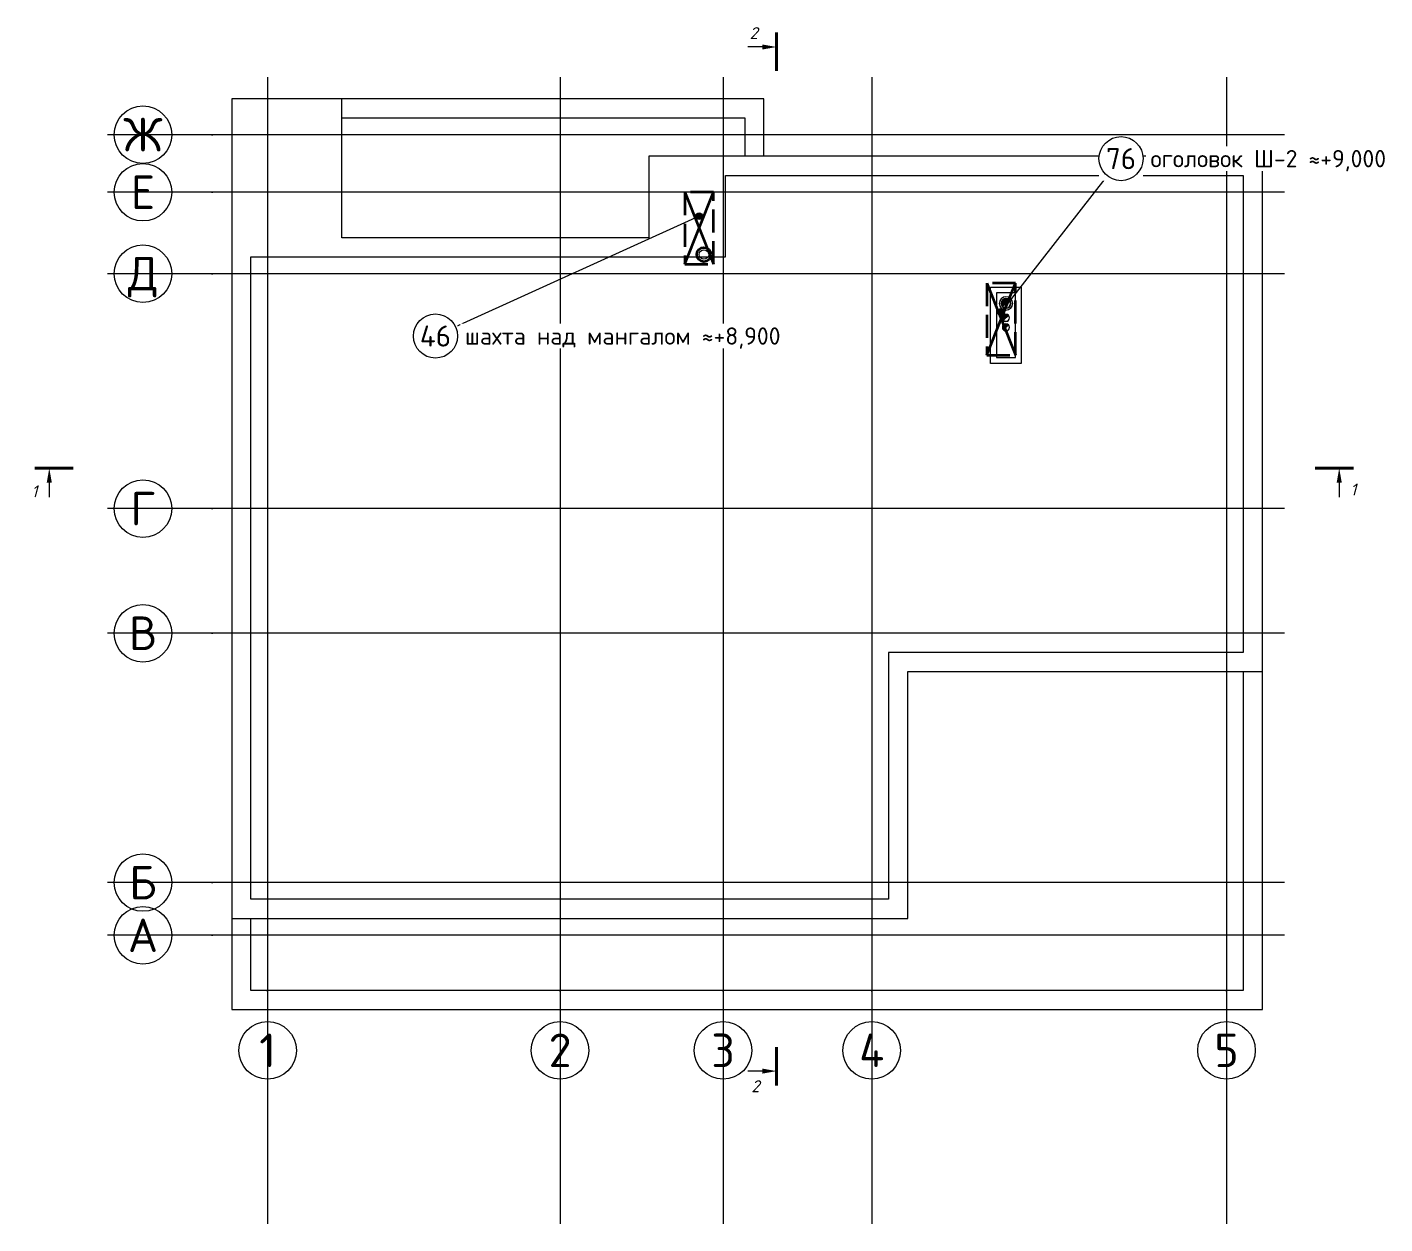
# Model space of a CAD drawing. Header units: millimetres. Extents: x -5016 to 63303, y -6019 to 98943.
# Drawn here: x 34984 to 63303, y 33981 to 58943 of the extents above; entities that cross this region are included whole.
import ezdxf
from ezdxf.enums import TextEntityAlignment as Align

# ---------------------------------------------------------------- set-up
doc = ezdxf.new("R2010")
doc.units = ezdxf.units.MM
for name, pattern in [('ОВ_ШП', [460, 300, -80, 0, -80]), ('ОВ_ШТРИХ', [330, 240, -90]), ('Осевая 12-2-2', [16, 12, -2, 0, -2]), ('Пунктир 2-1_5', [3.5, 2, -1.5])]:
    doc.linetypes.add(name, pattern=pattern)
for name, color, linetype, lineweight in [('A-COLS', 8, 'Continuous', 13), ('A-DETL-GENF', 9, 'Continuous', 13), ('A-FLOR', 9, 'Continuous', 13), ('A-WALL', 8, 'Continuous', 13), ('G-ANNO-SYMB', 8, 'Continuous', 13), ('S-GRID', 8, 'Continuous', 13), ('АР_подложка', 8, 'Continuous', 13), ('ОВ_размеры', 7, 'Continuous', 13), ('ТЗ_АР', 5, 'Continuous', 35), ('ТЗ_АР_марки', 7, 'Continuous', 18)]:
    doc.layers.add(name, color=color, linetype=linetype, lineweight=lineweight)
doc.styles.add('GOST', font='isocpeur.ttf', dxfattribs={"width": 0.9})
doc.styles.add('ISOCPEUR_I', font='isocpeui.ttf', dxfattribs={"height": 250})

# ---------------------------------------------------------------- blocks, each defined once
blk = doc.blocks.new('Разрез - Номер сзади-3578-План кровли')
at = {"layer": 'G-ANNO-SYMB'}
blk.add_hatch(color=256, dxfattribs=at).paths.add_polyline_path([(2.47, -3), (3, 0), (3.53, -3)])
at = {"layer": 'G-ANNO-SYMB', "lineweight": 40}
blk.add_line((0, 0), (8, 0), dxfattribs=at)
at = {"layer": 'G-ANNO-SYMB'}
blk.add_line((3, -3), (3, -6), dxfattribs=at)
blk = doc.blocks.new('Разрез - Номер спереди-3576-План кровли')
at = {"layer": 'G-ANNO-SYMB'}
blk.add_hatch(color=256, dxfattribs=at).paths.add_polyline_path([(2.47, -3), (3, 0), (3.53, -3)])
at = {"layer": 'G-ANNO-SYMB', "lineweight": 40}
blk.add_line((0, 0), (8, 0), dxfattribs=at)
at = {"layer": 'G-ANNO-SYMB'}
blk.add_line((3, -3), (3, -6), dxfattribs=at)
blk = doc.blocks.new('АР_roof')
at = {"layer": 'A-DETL-GENF'}
for points in [[(17497, 17782), (17639, 17923), (17618, 17939), (17594, 17949), (17568, 17953), (17542, 17949), (17518, 17939), (17497, 17923), (17482, 17903), (17472, 17879), (17468, 17853), (17472, 17827), (17482, 17803)], [(17517, 17501), (17620, 17604), (17605, 17616), (17587, 17623), (17568, 17626), (17549, 17623), (17532, 17616), (17516, 17604), (17505, 17589), (17498, 17572), (17495, 17553), (17498, 17534), (17505, 17516)], [(17517, 17301), (17620, 17404), (17605, 17416), (17587, 17423), (17568, 17426), (17549, 17423), (17532, 17416), (17517, 17404), (17505, 17389), (17498, 17372), (17495, 17353), (17498, 17334), (17505, 17316)]]:
    blk.add_hatch(color=256, dxfattribs=at).paths.add_polyline_path(points)
at = {"layer": 'A-COLS'}
for centre, radius, start, end in [((17568, 17853), 140, 90, 270), ((17568, 17853), 138, 90, 270), ((17568, 17853), 138, 90, 270), ((17568, 17853), 100, 90, 270), ((17568, 17853), 100, 90, 270), ((17568, 17853), 98, 90, 270), ((17568, 17853), 140, 270, 90), ((17568, 17853), 138, 270, 90), ((17568, 17853), 138, 270, 90), ((17568, 17853), 100, 270, 90), ((17568, 17853), 100, 270, 90), ((17568, 17853), 98, 270, 90), ((17568, 17553), 75, 90, 270), ((17568, 17553), 73, 90, 270), ((17568, 17553), 75, 270, 90), ((17568, 17553), 73, 270, 90), ((17568, 17353), 75, 90, 270), ((17568, 17353), 73, 90, 270), ((17568, 17353), 75, 270, 90), ((17568, 17353), 73, 270, 90)]:
    blk.add_arc(centre, radius, start, end, dxfattribs=at)
at = {"layer": 'A-DETL-GENF'}
for p, q in [((17497, 17782), (17639, 17923)), ((17517, 17501), (17620, 17604)), ((17517, 17301), (17620, 17404))]:
    blk.add_line(p, q, dxfattribs=at)
for centre, radius in [((17568, 17853), 100), ((17568, 17553), 73), ((17568, 17353), 73)]:
    blk.add_arc(centre, radius, 45, 225, dxfattribs=at)
at = {"layer": 'A-FLOR'}
for p, q in [((12518, 22123), (1418, 22123)), ((1418, 22123), (1418, 3123)), ((3718, 19223), (3718, 22123)), ((12518, 20923), (12518, 22123)), ((3718, 21723), (12118, 21723)), ((12118, 21723), (12118, 20923)), ((22918, 20923), (10118, 20923)), ((10118, 20923), (10118, 19223)), ((22918, 3123), (22918, 20923)), ((11718, 18823), (11718, 20523)), ((11718, 20523), (22518, 20523)), ((22518, 20523), (22518, 10573)), ((10118, 19223), (3718, 19223)), ((1818, 5423), (1818, 18823)), ((1818, 18823), (11718, 18823)), ((22518, 10573), (15118, 10573)), ((15118, 10573), (15118, 5423)), ((15518, 10173), (22918, 10173)), ((15518, 5023), (15518, 10173)), ((22518, 10173), (22518, 3523)), ((15118, 5423), (1818, 5423)), ((1418, 5023), (15518, 5023)), ((1818, 3523), (1818, 5023)), ((22518, 3523), (1818, 3523)), ((1418, 3123), (22918, 3123))]:
    blk.add_line(p, q, dxfattribs=at)
at = {"layer": 'A-WALL'}
for p, q in [((17248, 18193), (17888, 18193)), ((17248, 16603), (17248, 18193)), ((17888, 18193), (17888, 16603)), ((17768, 18073), (17368, 18073)), ((17368, 18073), (17368, 16723)), ((17768, 16723), (17768, 18073)), ((17368, 16723), (17768, 16723)), ((17888, 16603), (17248, 16603))]:
    blk.add_line(p, q, dxfattribs=at)
at = {"layer": 'G-ANNO-SYMB', "linetype": 'Пунктир 2-1_5'}
for p, q in [((12783, 23502), (12783, 23252)), ((-2686, 14415), (-2157, 14415)), ((24518, 14415), (24819, 14415)), ((12783, 1862), (12783, 1540))]:
    blk.add_line(p, q, dxfattribs=at)
at = {"layer": 'S-GRID', "color": 251, "linetype": 'Осевая 12-2-2', "true_color": 0x646464}
for p, q in [((2168, 22575), (2168, -1346)), ((8268, 22575), (8268, -1346)), ((11668, 22575), (11668, -1346)), ((14768, 22575), (14768, -1346)), ((22168, 22575), (22168, -1346)), ((23376, 21373), (-1176, 21373)), ((23376, 20173), (-1176, 20173)), ((23376, 18473), (-1176, 18473)), ((23376, 13573), (-1176, 13573)), ((23376, 10973), (-1176, 10973)), ((23376, 5773), (-1176, 5773)), ((23376, 4673), (-1176, 4673))]:
    blk.add_line(p, q, dxfattribs=at)
at = {"layer": 'G-ANNO-SYMB', "xscale": 99.99999999999993, "yscale": 99.99999999999993, "zscale": 99.99999999999993, "rotation": 269.9999999999987}
blk.add_blockref('Разрез - Номер спереди-3576-План кровли', (12783, 23502), dxfattribs=at)
at = {"layer": 'G-ANNO-SYMB', "xscale": 99.99999999999993, "yscale": 99.99999999999993, "zscale": 99.99999999999993}
blk.add_blockref('Разрез - Номер спереди-3576-План кровли', (-2686, 14415), dxfattribs=at)
at = {"layer": 'G-ANNO-SYMB', "extrusion": (0, 0, -1), "xscale": 99.99999999999993, "yscale": 99.99999999999993, "zscale": 99.99999999999993}
blk.add_blockref('Разрез - Номер сзади-3578-План кровли', (-24819, 14415), dxfattribs=at)
at = {"layer": 'G-ANNO-SYMB', "extrusion": (0, 0, -1), "xscale": 99.99999999999993, "yscale": 99.99999999999993, "zscale": 99.99999999999993, "rotation": 90.00000000000156}
blk.add_blockref('Разрез - Номер сзади-3578-План кровли', (-12783, 1540), dxfattribs=at)
at = {"layer": 'G-ANNO-SYMB', "char_height": 250, "attachment_point": 1, "style": 'ISOCPEUR_I', "bg_fill": 3, "box_fill_scale": 0, "bg_fill_color": 256, "bg_fill_true_color": 3254780160, "bg_fill_transparency": 256}
for s, insert, width in [('\\fISOCPEUR|b0|i1|c204|p34|;2', (12220, 23616), 224.47), ('\\fISOCPEUR|b0|i1|c204|p34|;1', (-2758, 14059), 160.34), ('\\fISOCPEUR|b0|i1|c204|p34|;1', (24752, 14097), 160.34), ('\\fISOCPEUR|b0|i1|c204|p34|;2', (12258, 1649), 224.47)]:
    blk.add_mtext(s, dxfattribs=dict(at, insert=insert, width=width))

msp = doc.modelspace()

# ---------------------------------------------------------------- block references
at = {"layer": 'АР_подложка'}
msp.add_blockref('АР_roof', (37832, 35327), dxfattribs=at)

# ---------------------------------------------------------------- next in the draw order: hatches: boundary and pattern name
at = {"layer": 'ТЗ_АР_марки'}
h = msp.add_hatch(color=7, dxfattribs=at)
edge = h.paths.add_edge_path()
edge.add_arc((49000, 55000), 70, 0, 360)
h = msp.add_hatch(color=7, dxfattribs=at)
edge = h.paths.add_edge_path()
edge.add_arc((55300, 53000), 70, 0, 360)

# ---------------------------------------------------------------- next in the draw order: linework, layer by layer
at = {"layer": 'ОВ_размеры', "linetype": 'ОВ_ШП', "ltscale": 2}
for points in [[(39600, 56700), (38000, 56700)], [(39600, 55500), (38000, 55500)], [(39600, 53800), (38000, 53800)], [(39600, 48900), (38000, 48900)], [(39600, 46300), (38000, 46300)], [(39600, 41100), (38000, 41100)], [(39600, 40000), (38000, 40000)], [(40000, 39600), (40000, 38200)], [(46100, 39600), (46100, 38200)], [(49500, 39600), (49500, 38200)], [(52600, 39600), (52600, 38200)], [(60000, 39600), (60000, 38200)]]:
    msp.add_lwpolyline(points, dxfattribs=at)
at = {"layer": 'ОВ_размеры'}
for centre in [(37400, 56700), (37400, 55500), (37400, 53800), (37400, 48900), (37400, 46300), (37400, 41100), (37400, 40000), (40000, 37600), (46100, 37600), (49500, 37600), (52600, 37600), (60000, 37600)]:
    msp.add_circle(centre, 600, dxfattribs=at)
at = {"layer": 'ТЗ_АР', "linetype": 'ОВ_ШТРИХ', "lineweight": 35, "ltscale": 2}
for points in [[(48700, 54000), (49300, 54000), (49300, 55500), (48700, 55500)], [(55000, 52100), (55600, 52100), (55600, 53600), (55000, 53600)]]:
    msp.add_lwpolyline(points, close=True, dxfattribs=at)
at = {"layer": 'ТЗ_АР'}
for points in [[(48700, 54000), (49300, 55500)], [(48700, 55500), (49300, 54000)], [(55000, 52100), (55600, 53600)], [(55000, 53600), (55600, 52100)]]:
    msp.add_lwpolyline(points, dxfattribs=at)
at = {"layer": 'ТЗ_АР', "lineweight": 35}
msp.add_circle((49100, 54200), 150, dxfattribs=at)
at = {"layer": 'ТЗ_АР', "lineweight": 18}
msp.add_circle((49100, 54200), 100, dxfattribs=at)
at = {"layer": 'ТЗ_АР_марки', "lineweight": 13}
for points in [[(55300, 53000), (57517, 55838)], [(49000, 55000), (43919, 52690)]]:
    msp.add_lwpolyline(points, dxfattribs=at)
at = {"layer": 'ТЗ_АР_марки'}
for centre in [(49000, 55000), (55300, 53000)]:
    msp.add_circle(centre, 70, dxfattribs=at)

# ---------------------------------------------------------------- next in the draw order: texts
at = {"layer": 'ОВ_размеры', "style": 'GOST'}
for s, p in [('Ж', (37400, 56700)), ('Е', (37400, 55500)), ('Д', (37400, 53800)), ('Г', (37400, 48900)), ('В', (37400, 46300)), ('Б', (37400, 41100)), ('А', (37400, 40000)), ('1', (40000, 37600)), ('2', (46100, 37600)), ('3', (49500, 37600)), ('4', (52600, 37600)), ('5', (60000, 37600))]:
    msp.add_text(s, height=700, dxfattribs=at).set_placement(p, align=Align.MIDDLE_CENTER)

# ---------------------------------------------------------------- next in the draw order: wipeouts: each hides what was drawn before it
for points in [[(57340, 55740), (58260, 55740), (58260, 56660), (57340, 56660)], [(43040, 52040), (43960, 52040), (43960, 52960), (43040, 52960)]]:
    msp.add_wipeout(points)

# ---------------------------------------------------------------- next in the draw order: linework, layer by layer
at = {"layer": 'ТЗ_АР_марки', "lineweight": 18}
for centre in [(57800, 56200), (43500, 52500)]:
    msp.add_circle(centre, 460, dxfattribs=at)

# ---------------------------------------------------------------- next in the draw order: texts
at = {"layer": 'ТЗ_АР_марки', "style": 'GOST'}
for s, p in [('76', (57800, 56200)), ('46', (43500, 52500))]:
    msp.add_text(s, height=440, dxfattribs=at).set_placement(p, align=Align.MIDDLE_CENTER)

# ---------------------------------------------------------------- next in the draw order: wipeouts: each hides what was drawn before it
for points in [[(58320, 55940), (62964, 55940), (62964, 56460), (58320, 56460)], [(44020, 52240), (50003, 52240), (50003, 52760), (44020, 52760)]]:
    msp.add_wipeout(points)

# ---------------------------------------------------------------- next in the draw order: texts
for s, p in [('оголовок Ш-2 ≈+9,000', (58416, 56200)), ('шахта над мангалом ≈+8,900', (44116, 52500))]:
    msp.add_text(s, height=360, dxfattribs=at).set_placement(p, align=Align.MIDDLE_LEFT)

doc.saveas('drawing.dxf')
